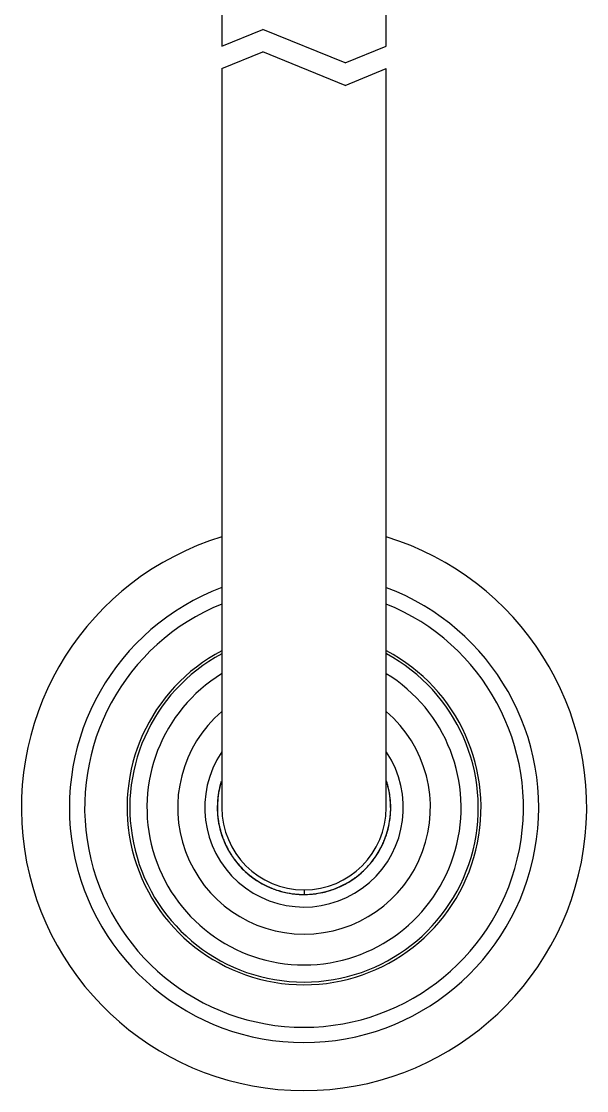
# Model space of a CAD drawing. Extents: x 0 to 1128, y 0 to 827.
# Drawn here: x 587.9 to 650.5, y 486.5 to 604.8 of the extents above; entities that cross this region are included whole.
import ezdxf

# ---------------------------------------------------------------- set-up
doc = ezdxf.new("R2010")
doc.units = 0
doc.header["$LTSCALE"] = 10
doc.header["$MEASUREMENT"] = 0
doc.layers.get('0').update_dxf_attribs({"linetype": 'CONTINUOUS'})
doc.layers.add('02___PRT_ALL_AXES', color=7, linetype='CONTINUOUS')

msp = doc.modelspace()

# ---------------------------------------------------------------- linework, layer by layer
at = {"color": 7, "linetype": 'Continuous'}
for p, q in [((610.08, 724.88), (610.08, 602.03)), ((628.27, 602.03), (628.27, 724.88)), ((610.08, 602.03), (614.63, 603.88)), ((610.08, 599.55), (614.63, 601.4)), ((610.08, 599.55), (610.08, 517.78)), ((628.28, 517.78), (628.28, 599.55)), ((619.18, 508.68), (619.18, 508.18))]:
    msp.add_line(p, q, dxfattribs=at)
at = {"color": 0}
for p, q in [((623.73, 600.18), (614.63, 603.88)), ((623.73, 597.69), (614.63, 601.4)), ((623.73, 600.18), (628.28, 602.03)), ((623.73, 597.69), (628.28, 599.55))]:
    msp.add_line(p, q, dxfattribs=at)
at = {"color": 7, "linetype": 'Continuous'}
for centre, radius, start, end in [((619.18, 517.78), 11, 145.9006, 33.819), ((619.21, 517.77), 9.64, 162.4735, 175.2369), ((619.2, 517.77), 9.63, 163.1007, 168.9628), ((619.2, 517.77), 9.62, 163.0152, 164.2018), ((619.2, 517.77), 9.63, 162.6365, 163.1004), ((619.2, 517.77), 9.63, 162.6266, 163.0153), ((619.22, 517.79), 9.55, 17.3686, 18.2389), ((619.19, 517.78), 9.59, 15.7973, 17.4842), ((619.22, 517.79), 9.56, 15.7817, 17.3679), ((619.15, 517.77), 9.63, 16.9847, 17.3589), ((619.16, 517.77), 9.61, 14.2212, 16.9852), ((619.13, 517.78), 9.56, 167.3607, 170.5341), ((619.16, 517.78), 9.59, 168.9661, 170.5186), ((619.17, 517.77), 9.6, 164.201, 167.3596), ((619.22, 517.79), 9.56, 14.211, 15.7972), ((619.15, 517.77), 9.63, 7.9005, 15.7736), ((619.2, 517.78), 9.57, 11.0545, 14.2217), ((619.18, 517.78), 9.6, 7.8873, 14.2033), ((619.19, 517.78), 9.59, 6.305, 11.0484), ((619.18, 517.78), 9.6, 172.1125, 178.4285), ((619.21, 517.77), 9.63, 175.2684, 178.4158), ((619.16, 517.78), 9.59, 175.2675, 180.1507), ((619.19, 517.77), 9.62, 172.1162, 175.2686), ((619.16, 517.78), 9.59, 170.534, 172.1154), ((619.13, 517.78), 9.56, 170.5186, 172.1048), ((619.14, 517.77), 9.63, 4.7421, 7.8895), ((619.18, 517.77), 9.6, 1.5862, 7.9022), ((619.15, 517.77), 9.62, 4.7318, 6.307), ((619.14, 517.77), 9.63, 0.1499, 4.7314), ((619.16, 517.77), 9.61, 0.317, 4.7429), ((619.21, 517.78), 9.63, 178.4261, 181.5739), ((619.2, 517.77), 9.62, 178.416, 179.8513), ((619.16, 517.77), 9.59, 179.8492, 184.7324), ((619.2, 517.78), 9.62, 180.1486, 181.5839), ((619.2, 517.78), 9.63, 181.5846, 187.9098), ((619.18, 517.77), 9.61, 181.5727, 186.3051), ((619.15, 517.78), 9.63, 352.111, 358.436), ((619.17, 517.78), 9.61, 352.099, 356.8315), ((619.22, 517.77), 9.56, 355.2636, 356.8499), ((619.19, 517.77), 9.59, 356.8498, 358.4023), ((619.22, 517.77), 9.56, 356.8344, 358.4206), ((619.22, 517.78), 9.56, 359.6852, 1.5783), ((619.22, 517.77), 9.56, 358.4217, 0.3148), ((619.17, 517.77), 9.61, 358.4024, 0.1488), ((619.19, 517.78), 9.59, 358.4399, 359.6856), ((619.13, 517.77), 9.56, 184.7373, 186.3235), ((619.16, 517.77), 9.59, 186.3235, 187.876), ((619.13, 517.77), 9.56, 186.308, 189.4814), ((619.2, 517.78), 9.63, 187.8798, 194.2048), ((619.16, 517.77), 9.58, 187.9136, 189.4661), ((619.18, 517.78), 9.61, 189.4843, 194.2168), ((619.13, 517.77), 9.56, 189.4661, 191.0524), ((619.17, 517.78), 9.6, 191.0602, 197.3761), ((619.18, 517.78), 9.6, 270.0685, 352.106), ((619.18, 517.77), 9.6, 342.6389, 348.9548), ((619.14, 517.78), 9.63, 345.7947, 348.9421), ((619.14, 517.78), 9.63, 348.9526, 352.1), ((619.15, 517.78), 9.62, 348.9423, 350.5175), ((619.19, 517.77), 9.59, 350.5155, 355.259), ((619.21, 517.78), 9.63, 194.2158, 197.3632), ((619.2, 517.78), 9.62, 194.2055, 195.7806), ((619.16, 517.77), 9.59, 195.7787, 200.5221), ((619.2, 517.78), 9.63, 197.3745, 205.2468), ((619.18, 517.77), 9.6, 197.361, 203.6769), ((619.22, 517.76), 9.56, 337.887, 341.0604), ((619.19, 517.77), 9.59, 339.4924, 341.0449), ((619.19, 517.77), 9.59, 341.0604, 342.6417), ((619.22, 517.76), 9.56, 341.0449, 342.6311), ((619.16, 517.78), 9.62, 342.6425, 345.7949), ((619.15, 517.77), 9.57, 200.5282, 203.6954), ((619.19, 517.78), 9.62, 203.6952, 206.8331), ((619.14, 517.76), 9.56, 203.6847, 205.2709), ((619.16, 517.77), 9.59, 205.2709, 206.8234), ((619.14, 517.76), 9.56, 205.2548, 206.8408), ((619.15, 517.79), 9.63, 333.1636, 339.4886), ((619.16, 517.79), 9.62, 333.1528, 334.728), ((619.18, 517.78), 9.6, 334.7273, 337.8859), ((619.2, 517.79), 9.63, 206.8272, 213.1522), ((619.2, 517.79), 9.63, 206.8332, 211.5688), ((619.17, 517.78), 9.6, 206.8484, 213.1644), ((619.17, 517.77), 9.59, 211.5725, 219.4763), ((619.19, 517.79), 9.62, 213.1627, 221.0384), ((619.17, 517.77), 9.6, 213.1514, 221.049), ((619.18, 517.77), 9.6, 322.1089, 330.0065), ((619.15, 517.79), 9.63, 330.0052, 333.1526), ((619.2, 517.8), 9.63, 219.4894, 227.3564), ((619.19, 517.79), 9.63, 221.0685, 228.9416), ((619.17, 517.77), 9.6, 221.0588, 228.9567), ((619.16, 517.79), 9.63, 314.2163, 322.0894), ((619.17, 517.77), 9.59, 227.362, 235.2658), ((619.2, 517.8), 9.63, 228.9556, 236.8216), ((619.17, 517.77), 9.6, 228.9409, 236.8385), ((619.16, 517.8), 9.63, 298.4268, 306.3), ((619.18, 517.77), 9.6, 306.3194, 314.217), ((619.19, 517.8), 9.63, 235.2789, 243.1459), ((619.19, 517.8), 9.63, 236.8579, 244.7311), ((619.17, 517.77), 9.6, 236.8387, 244.737), ((619.17, 517.77), 9.59, 243.1515, 251.0553), ((619.18, 517.78), 9.61, 244.7382, 252.6264), ((619.17, 517.77), 9.6, 244.7304, 252.628), ((619.17, 517.8), 9.63, 282.6374, 290.5105), ((619.18, 517.77), 9.6, 290.5299, 298.4275), ((619.18, 517.81), 9.63, 251.0684, 258.9354), ((619.18, 517.8), 9.63, 252.6474, 260.5205), ((619.17, 517.78), 9.61, 252.6499, 260.5388), ((619.17, 517.76), 9.59, 258.9366, 263.68), ((619.18, 517.81), 9.64, 260.5297, 268.3934), ((619.18, 517.77), 9.6, 260.5189, 266.8348), ((619.17, 517.75), 9.57, 263.6861, 266.8533), ((619.17, 517.73), 9.56, 266.8426, 268.4288), ((619.17, 517.79), 9.62, 266.8531, 270.0737), ((619.18, 517.69), 9.52, 268.4057, 269.5883), ((619.17, 517.76), 9.59, 268.4289, 270.2286), ((619.18, 517.66), 9.49, 269.5887, 269.9999), ((619.18, 517.78), 9.61, 269.9255, 274.7261), ((619.18, 517.73), 9.56, 274.7291, 276.3153), ((619.17, 517.77), 9.6, 276.3231, 282.639)]:
    msp.add_arc(centre, radius, start, end, dxfattribs=at)
at = {"layer": '02___PRT_ALL_AXES', "color": 7, "linetype": 'Continuous'}
for radius, start, end in [(31.31, 106.9027, 73.0764), (25.99, 110.5095, 69.4569), (24.3, 112.0193, 68.0065), (19.6, 117.7165, 62.2504), (19.3, 118.1993, 61.7901), (17.4, 121.6496, 58.4177), (14, 130.5843, 49.4125), (9.1, 180, 0)]:
    msp.add_arc((619.18, 517.78), radius, start, end, dxfattribs=at)

doc.saveas('drawing.dxf')
